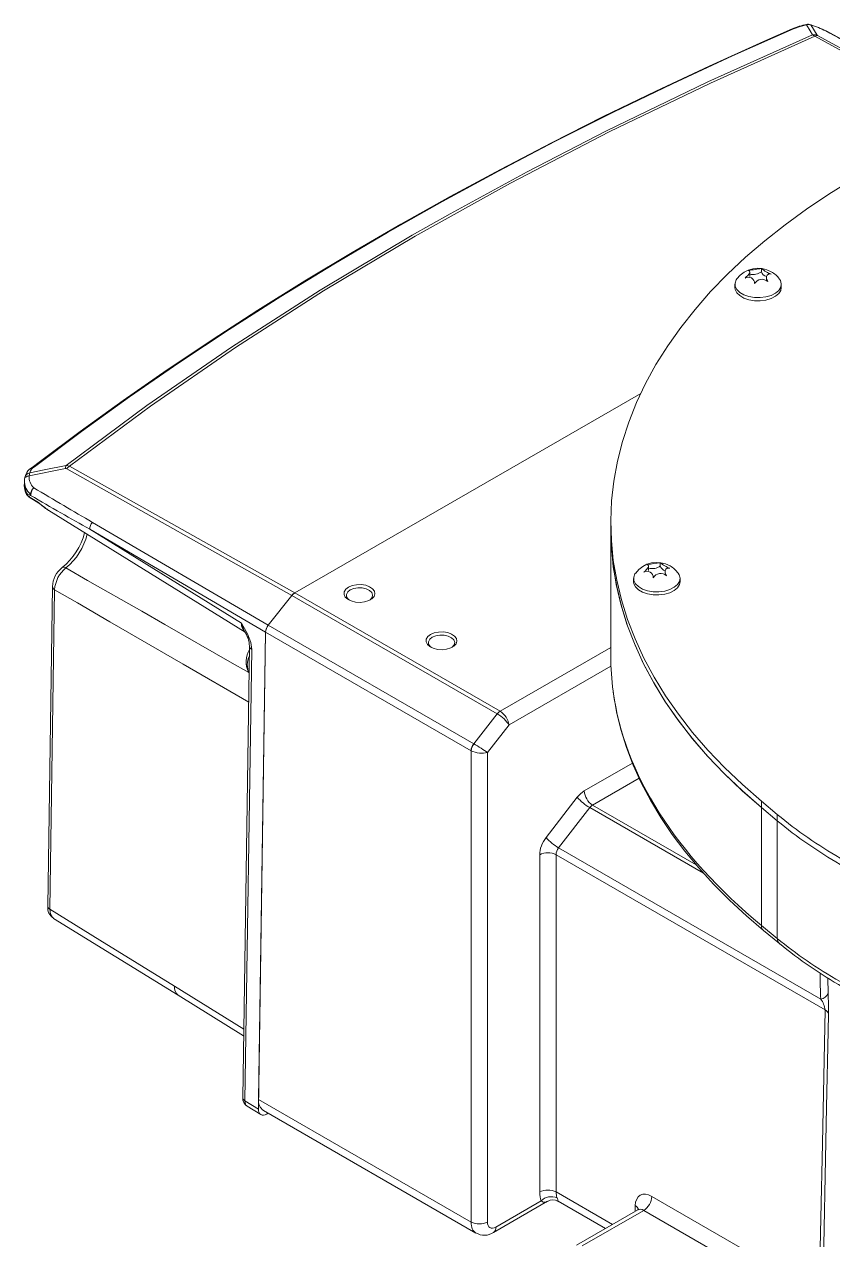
# Model space of a CAD drawing. Header units: millimetres. Extents: x 20 to 768, y 29 to 540.
# Drawn here: x 353.1 to 394.9, y 62.8 to 125.7 of the extents above; entities that cross this region are included whole.
import ezdxf

# ---------------------------------------------------------------- set-up
doc = ezdxf.new("R2010")
doc.units = ezdxf.units.MM

msp = doc.modelspace()

# ---------------------------------------------------------------- linework, layer by layer
at = {"color": 7, "linetype": 'Continuous', "lineweight": 15}
for p, q in [((393.747493, 125.692759), (394.067493, 125.170131)), ((394.565578, 125.371192), (394.556784, 125.374294)), ((394.56448, 125.36787), (394.578776, 125.361733)), ((397.734031, 123.64542), (394.580032, 125.364206)), ((390.591387, 112.677966), (390.591387, 112.919698)), ((391.203027, 112.924369), (391.203027, 113.086483)), ((391.45232, 112.631842), (391.45232, 112.457108)), ((389.821854, 112.272744), (389.821854, 112.109438)), ((392.221853, 112.109439), (392.221853, 112.272745)), ((367.06437, 96.304679), (384.950223, 106.629962)), ((384.950223, 106.629962), (367.064382, 96.304686)), ((355.206834, 102.73635), (353.336437, 102.363953)), ((366.92, 96.175577), (355.271308, 102.729044)), ((355.415678, 102.858146), (367.06437, 96.304679)), ((353.086218, 102.177915), (353.088422, 102.209851)), ((353.092997, 102.127208), (353.086218, 102.177915)), ((353.255079, 101.384598), (353.382072, 101.390061)), ((353.402367, 101.347544), (353.2984, 101.300599)), ((353.2984, 101.300599), (353.808627, 100.984925)), ((353.327966, 101.26441), (353.838195, 100.948737)), ((353.401613, 101.406079), (353.417146, 101.394922)), ((354.283041, 100.608857), (354.349458, 100.568231)), ((354.351312, 100.559697), (364.505527, 94.277413)), ((356.46021, 99.599177), (364.305192, 94.745583)), ((365.554971, 94.271502), (356.46021, 99.599177)), ((356.598597, 99.954174), (365.693358, 94.626499)), ((383.402966, 99.953249), (383.402966, 99.626632)), ((383.402966, 99.626632), (383.402966, 93.01526)), ((385.353466, 97.457114), (385.353466, 97.698846)), ((385.965105, 97.703518), (385.965105, 97.865631)), ((384.583932, 97.051892), (384.583932, 96.888586)), ((386.214399, 97.410991), (386.214399, 97.236257)), ((386.983932, 96.888587), (386.983932, 97.051893)), ((354.535458, 96.630171), (354.287658, 80.093538)), ((354.64772, 96.469495), (354.399918, 79.932861)), ((367.064382, 96.304686), (377.677979, 90.177587)), ((366.92, 96.175577), (365.693358, 94.626499)), ((366.919989, 96.175563), (365.693379, 94.626525)), ((377.533586, 90.048465), (366.919989, 96.175563)), ((365.693379, 94.626525), (376.317607, 88.493289)), ((365.185103, 69.588895), (365.554971, 94.271502)), ((365.192639, 70.091796), (365.554971, 94.271475)), ((376.179199, 88.138239), (365.554971, 94.271475)), ((364.723515, 93.543855), (364.373443, 70.18228)), ((364.835777, 93.383179), (364.485705, 70.021604)), ((376.3197, 88.492108), (377.533586, 90.048465)), ((377.677979, 90.177587), (377.678324, 90.177388)), ((378.141341, 89.473537), (377.027598, 88.045575)), ((376.179197, 63.749391), (376.179199, 88.138239)), ((377.027598, 88.045575), (377.027596, 63.749391)), ((380.059942, 83.646931), (381.673081, 85.727224)), ((382.315539, 85.196762), (380.7024, 83.11647)), ((391.189825, 85.525578), (392.016011, 84.83449)), ((391.189825, 85.525578), (391.189825, 85.198961)), ((391.189825, 85.198961), (392.016011, 84.507873)), ((391.189825, 79.101109), (391.189825, 85.198961)), ((392.016011, 84.83449), (392.016011, 84.507873)), ((392.016011, 78.421244), (392.016011, 84.507873)), ((380.7024, 83.11647), (394.257349, 75.291365)), ((379.727074, 65.307767), (379.727074, 82.756846)), ((394.490017, 74.72415), (380.575473, 82.756846)), ((380.575473, 82.756846), (380.575473, 65.307767)), ((354.596236, 79.461983), (361.03928, 75.482381)), ((391.189825, 79.101109), (392.016011, 78.421244)), ((391.302392, 78.834548), (392.128578, 78.154683)), ((394.631476, 76.375645), (394.638328, 75.593324)), ((361.03936, 75.484678), (364.421543, 73.392161)), ((364.485705, 70.021604), (365.185103, 69.588895)), ((365.192639, 70.091796), (376.179197, 63.749391)), ((364.6026, 69.742746), (365.304064, 69.30876)), ((365.441088, 69.525208), (376.433013, 63.179704)), ((365.689607, 69.38174), (365.609239, 69.335345)), ((377.335108, 63.208156), (380.137145, 64.825738)), ((377.459331, 63.491451), (379.802074, 64.843888)), ((380.680442, 64.824006), (383.123821, 63.413473)), ((385.529121, 65.080519), (394.187669, 60.082046)), ((384.800608, 64.381462), (381.62709, 62.549428)), ((385.104921, 64.35426), (381.927066, 62.519723)), ((393.76347, 59.355786), (385.104921, 64.35426))]:
    msp.add_line(p, q, dxfattribs=at)
at = {"color": 8, "linetype": 'Continuous', "lineweight": 15}
for p, q in [((401.975357, 120.682915), (393.956329, 125.10719)), ((394.100698, 125.144774), (402.097599, 120.732705)), ((377.678324, 90.177388), (383.402966, 93.482153)), ((383.41239, 92.516449), (378.141341, 89.473537)), ((382.035087, 86.05457), (384.529724, 87.494694)), ((384.873041, 86.721742), (382.459287, 85.328311)), ((388.196651, 81.801668), (382.315539, 85.196762)), ((382.459287, 85.328311), (387.813462, 82.237411)), ((360.846262, 75.948372), (364.426658, 73.733226)), ((380.575473, 65.307767), (383.490333, 63.625054)), ((384.657084, 64.298607), (384.66617, 64.599141))]:
    msp.add_line(p, q, dxfattribs=at)
at = {"color": 7, "linetype": 'Continuous', "lineweight": 15, "flags": 128}
for points in [[(392.78432, 125.485745), (391.294704, 124.831078), (388.494179, 123.565247), (385.732958, 122.270794), (383.011939, 120.948138), (380.331986, 119.597693), (377.693946, 118.219877), (375.098656, 116.815126), (372.546935, 115.383876), (370.039592, 113.926581), (367.577419, 112.443694), (365.161199, 110.935682), (362.791696, 109.403018), (360.469667, 107.846182), (358.195844, 106.265661), (355.97095, 104.661955), (353.908975, 103.121756), (353.482181, 102.796159)], [(392.853678, 125.490897), (389.701713, 124.090424), (386.598676, 122.653999), (383.545796, 121.182192), (380.544283, 119.675586), (377.595333, 118.134775), (374.700109, 116.560376), (371.859762, 114.953009), (369.07542, 113.313311), (366.348185, 111.641934), (363.679133, 109.939542), (361.069332, 108.206805), (358.519811, 106.444415), (356.03158, 104.65307), (353.605627, 102.833479)], [(355.236478, 102.891011), (359.417299, 105.996112), (363.790011, 109.015697), (368.373479, 111.960921), (373.139096, 114.811892), (375.092414, 115.923587), (379.082069, 118.099338), (383.182567, 120.211484), (388.429391, 122.745382), (393.83766, 125.174999)], [(393.518191, 125.697857), (393.188782, 125.613079), (392.853678, 125.490897)], [(393.83766, 125.174999), (393.710674, 125.382487), (393.518191, 125.697857)], [(393.956329, 125.10719), (393.888674, 125.149519), (393.83766, 125.174999)], [(394.067493, 125.170131), (394.078409, 125.158996), (394.100698, 125.144774)], [(393.956329, 125.10719), (388.564966, 122.685024), (383.327482, 120.155781), (378.224586, 117.508597), (373.290761, 114.76), (368.556969, 111.928637), (364.003045, 109.004167), (359.612613, 105.974291), (355.415678, 102.858146)], [(395.90368, 117.688247), (394.685662, 116.937463), (393.521301, 116.158825), (392.412503, 115.35361), (391.36109, 114.523139), (390.368783, 113.668775), (389.437211, 112.791917), (388.5679, 111.894005), (387.762279, 110.97651), (387.021664, 110.040939), (386.347276, 109.088823), (385.740217, 108.121724), (385.201482, 107.141231), (384.731958, 106.148948), (384.332411, 105.146506), (384.003498, 104.135547), (383.745757, 103.117729), (383.559616, 102.094721), (383.445374, 101.068201), (383.403221, 100.039853), (383.433226, 99.011364), (383.535341, 97.984418), (383.709395, 96.960702), (383.955105, 95.941892), (384.272068, 94.929661), (384.659765, 93.92567), (385.117558, 92.931563), (385.644698, 91.948971), (386.240321, 90.979506), (386.903445, 90.024756), (387.632991, 89.086291), (388.427756, 88.165647), (389.28644, 87.264333), (390.207632, 86.383828), (391.189825, 85.525578)], [(390.526877, 112.981894), (390.584778, 112.951851), (390.588225, 112.897385), (390.552851, 112.819388), (390.487144, 112.732363), (390.394924, 112.636841), (390.345705, 112.591562)], [(391.516827, 112.410409), (391.458929, 112.570438), (391.455482, 112.674352), (391.490855, 112.753771), (391.556561, 112.797316), (391.648783, 112.807723), (391.698001, 112.80074)], [(392.221853, 112.109439), (392.192954, 111.958321), (392.09106, 111.79494), (391.921987, 111.651318), (391.696352, 111.536483), (391.428339, 111.457648), (391.134783, 111.419768), (390.834132, 111.425222), (390.545276, 111.473669), (390.286364, 111.562063), (390.073668, 111.68485), (389.920548, 111.834317), (389.836627, 112.001069), (389.821854, 112.109438)], [(392.124445, 112.546145), (392.174205, 112.466015), (392.22126, 112.294505), (392.192954, 112.121627), (392.09106, 111.958246), (391.921987, 111.814624), (391.696352, 111.69979), (391.428339, 111.620954), (391.134783, 111.583074), (390.834132, 111.588528), (390.545276, 111.636975), (390.286364, 111.725369), (390.073668, 111.848156), (389.920548, 111.997623), (389.836627, 112.164375), (389.827179, 112.337938), (389.892797, 112.507404), (389.920498, 112.547802)], [(353.365702, 102.518318), (354.107792, 102.666394), (355.236478, 102.891011)], [(355.271308, 102.729044), (355.241548, 102.738296), (355.206834, 102.73635)], [(355.236478, 102.891011), (355.326763, 102.886189), (355.415678, 102.858146)], [(353.084475, 102.143478), (353.083377, 102.058196), (353.080075, 101.802351)], [(353.336437, 102.363953), (353.282843, 102.352298), (353.233786, 102.336424), (353.190363, 102.316687), (353.153547, 102.293526), (353.124154, 102.267464), (353.102853, 102.239075), (353.090112, 102.209), (353.086218, 102.177915)], [(353.0889, 101.817904), (353.080901, 101.784777), (353.186312, 101.475574), (353.255079, 101.384598)], [(353.382072, 101.390061), (353.394454, 101.393566), (353.399879, 101.399108), (353.401466, 101.404337), (353.401613, 101.406079)], [(383.402966, 99.626632), (383.433226, 98.684747), (383.535341, 97.657801), (383.709395, 96.634085), (383.955105, 95.615275), (384.272068, 94.603045), (384.659765, 93.599053), (385.117558, 92.604946), (385.644698, 91.622354), (386.240321, 90.652889), (386.903445, 89.698139), (387.632991, 88.759674), (388.427756, 87.83903), (389.28644, 86.937716), (390.207632, 86.057211), (391.189825, 85.198961)], [(391.189825, 85.198961), (390.198991, 86.06511), (389.270282, 86.953903), (388.405251, 87.86386), (387.605343, 88.793459), (386.871891, 89.741148), (386.206118, 90.705344), (385.609143, 91.684439), (385.081955, 92.676794), (384.62544, 93.680757), (384.240358, 94.694647), (383.927351, 95.716774), (383.686941, 96.745429), (383.519536, 97.778895), (383.425407, 98.815447), (383.402966, 99.626632)], [(385.288956, 97.761043), (385.346857, 97.731), (385.350305, 97.676534), (385.314931, 97.598537), (385.249222, 97.51151), (385.157002, 97.415989), (385.107783, 97.37071)], [(386.278906, 97.189556), (386.221008, 97.349587), (386.21756, 97.453501), (386.252934, 97.532919), (386.318641, 97.576463), (386.410863, 97.586872), (386.46008, 97.579888)], [(386.983932, 96.888587), (386.955033, 96.73747), (386.85314, 96.574087), (386.684065, 96.430467), (386.458433, 96.315632), (386.190418, 96.236797), (385.896861, 96.198916), (385.59621, 96.204371), (385.307355, 96.252817), (385.048442, 96.341211), (384.835746, 96.463998), (384.682627, 96.613465), (384.598706, 96.780218), (384.583932, 96.888586)], [(386.886526, 97.325292), (386.936284, 97.245163), (386.98334, 97.073653), (386.955033, 96.900776), (386.85314, 96.737394), (386.684065, 96.593773), (386.458433, 96.478938), (386.190418, 96.400103), (385.896861, 96.362222), (385.59621, 96.367677), (385.307355, 96.416123), (385.048442, 96.504517), (384.835746, 96.627304), (384.682627, 96.776771), (384.598706, 96.943524), (384.589257, 97.117086), (384.654875, 97.286553), (384.682576, 97.32695)], [(369.844473, 96.603347), (369.702866, 96.492582), (369.624106, 96.362643), (369.615192, 96.225074), (369.676909, 96.0921), (369.803782, 95.975537), (369.984533, 95.885742), (370.203104, 95.830689), (370.440071, 95.815278), (370.674382, 95.840869), (370.885217, 95.905195), (371.053839, 96.002538), (371.165266, 96.124251), (371.209597, 96.259516), (371.182901, 96.396314), (371.087537, 96.522492), (370.93199, 96.626838), (370.730074, 96.700079), (370.499733, 96.735709), (370.261429, 96.730563), (370.036343, 96.685095), (369.844473, 96.603347)], [(369.929327, 96.456378), (369.799251, 96.351209), (369.735382, 96.227355), (369.744631, 96.098242), (369.826004, 95.977856), (369.890265, 95.925771)], [(370.930051, 95.925769), (370.963576, 95.950695), (371.061891, 96.066789), (371.089579, 96.195021), (371.043639, 96.321497), (370.929056, 96.432508), (370.758242, 96.516025), (370.549704, 96.563001), (370.326049, 96.56834), (370.111503, 96.531468), (369.929327, 96.456378)], [(364.305192, 94.745583), (364.306501, 94.743426), (364.616489, 94.191221), (364.786158, 93.74519), (364.835777, 93.383179)], [(374.087114, 94.154123), (373.945506, 94.043358), (373.866747, 93.913419), (373.857828, 93.775852), (373.919548, 93.642877), (374.046423, 93.526313), (374.227174, 93.436517), (374.445743, 93.381466), (374.682714, 93.366053), (374.917023, 93.391645), (375.127856, 93.455972), (375.296477, 93.553315), (375.407907, 93.675026), (375.45224, 93.810291), (375.425539, 93.94709), (375.330178, 94.073268), (375.174631, 94.177613), (374.972713, 94.250856), (374.74237, 94.286487), (374.50407, 94.281338), (374.278984, 94.23587), (374.087114, 94.154123)], [(374.171968, 94.007154), (374.041892, 93.901985), (373.978023, 93.778131), (373.987272, 93.649018), (374.068643, 93.528632), (374.132908, 93.476545)], [(375.17269, 93.476546), (375.206217, 93.50147), (375.304529, 93.617565), (375.332218, 93.745798), (375.286282, 93.872272), (375.171697, 93.983284), (375.00088, 94.066802), (374.792345, 94.113777), (374.56869, 94.119116), (374.354144, 94.082244), (374.171968, 94.007154)], [(383.531392, 91.164377), (383.540734, 91.078018), (383.703891, 90.15216), (383.929762, 89.228543), (384.21813, 88.30838), (384.568695, 87.392921), (384.981084, 86.483466), (385.454812, 85.581352), (385.989266, 84.687943), (386.583723, 83.804623), (387.237323, 82.93276), (387.949098, 82.07371), (388.717959, 81.228797), (389.542724, 80.399307), (390.42212, 79.586481), (391.302392, 78.834548)], [(354.399918, 79.932861), (356.991591, 78.331826), (360.846262, 75.948372)], [(394.187669, 60.082046), (394.347417, 67.820922), (394.490017, 74.72415)], [(394.664312, 74.503033), (394.646196, 73.626766), (394.56476, 69.686968), (394.361819, 59.862124)], [(384.85325, 64.429322), (384.845048, 64.417921), (384.79943, 64.381621)]]:
    msp.add_lwpolyline(points, dxfattribs=at)
at = {"color": 8, "linetype": 'Continuous', "lineweight": 15, "flags": 128}
for points in [[(393.524985, 125.71704), (393.520857, 125.712161), (393.518191, 125.697857)], [(393.731429, 125.706207), (393.734731, 125.704676), (393.747493, 125.692759)], [(394.517982, 125.386643), (394.52148, 125.386321), (394.56448, 125.36787)], [(394.553014, 125.373181), (394.521117, 125.386509), (394.517982, 125.386643)], [(355.23263, 97.597081), (356.354565, 96.953578), (359.147817, 95.352534), (360.338091, 94.670762), (363.704147, 92.744356), (364.688864, 92.181349)], [(364.68023, 90.655128), (361.290766, 92.617926), (357.504706, 94.812339), (355.823493, 95.787379), (354.64772, 96.469495)], [(354.399918, 79.932861), (354.434411, 79.68327), (354.545266, 79.505889), (354.604769, 79.476885)], [(380.131704, 64.836117), (380.058071, 64.786861), (379.909602, 64.774157), (379.802074, 64.843888)]]:
    msp.add_lwpolyline(points, dxfattribs=at)
at = {"color": 8, "linetype": 'Continuous', "lineweight": 15}
for centre, radius, start, end in [((392.826713, 125.384494), 0.109767, 75.77900244, 112.75840961), ((353.453989, 102.1601), 0.368937, 103.84532097, 172.25016017), ((353.595846, 102.642924), 0.190806, 87.06165791, 126.20637572), ((353.949225, 102.067039), 0.858339, 175.98027733, 230.35792334), ((353.371339, 101.378244), 0.116434, 176.87168211, 220.04670335), ((353.368356, 101.327581), 0.074979, 201.09142219, 237.40594231), ((353.878425, 101.011813), 0.074797, 201.06794308, 238.36803404), ((353.20852, 100.088035), 3.209653, 309.09677118, 346.45312401), ((355.121874, 97.458549), 0.177364, 51.35785523, 117.45544934), ((354.726545, 96.643852), 0.191347, 183.33205263, 245.67296091), ((365.696264, 95.054397), 1.424937, 192.51651704, 210.45173179), ((364.909432, 93.553988), 0.186013, 182.37341401, 246.67387997), ((354.483238, 80.110629), 0.196325, 184.99411504, 244.88757412), ((391.524615, 79.08544), 0.335156, 177.32029476, 228.46765118), ((392.350787, 78.405579), 0.335142, 177.32088254, 228.50205244), ((361.344045, 75.883612), 0.501978, 172.58772721, 232.62929721), ((364.569033, 70.19938), 0.196336, 184.99667808, 244.88642835), ((379.400326, 64.500657), 1.324224, 14.3317733, 22.01608338), ((384.517871, 64.300941), 0.33304, 17.65169927, 63.55816875), ((377.170503, 63.449219), 0.291899, 304.32753964, 8.31873396)]:
    msp.add_arc(centre, radius, start, end, dxfattribs=at)
at = {"color": 7, "linetype": 'Continuous', "lineweight": 15}
for centre, radius, start, end in [((394.15285, 122.438268), 3.338057, 100.83712154, 114.1346687), ((393.624291, 125.310637), 0.401493, 72.12991221, 105.32320949), ((393.608058, 125.32576), 0.4, 72.28294737, 101.97644968), ((392.171694, 120.593373), 5.344103, 63.51814562, 73.03492445), ((392.035656, 120.261392), 5.694747, 64.15758012, 72.50639194), ((393.944431, 124.788051), 0.401409, 72.1470828, 105.4259006), ((394.086027, 124.905057), 0.240165, 86.49762643, 122.68618282), ((391.022281, 111.753863), 1.351579, 59.66456457, 143.9816814), ((390.518869, 112.319944), 0.322121, 357.48689659, 122.51847995), ((391.840665, 106.726358), 6.392009, 95.72509115, 101.8608719), ((390.771181, 113.493951), 0.714782, 255.43153225, 307.1687155), ((392.215459, 114.268679), 1.556472, 229.42325433, 250.5821222), ((391.518741, 112.993626), 0.323221, 192.37266077, 258.44052217), ((391.158191, 111.89851), 1.158938, 33.88901278, 61.85254767), ((391.217775, 112.105851), 0.426834, 45.52261693, 152.06356459), ((353.873689, 102.115548), 0.784008, 119.79527943, 174.69511197), ((353.704704, 102.374093), 0.368407, 156.95319993, 181.57716342), ((353.868142, 102.384727), 0.519897, 120.32714522, 165.11042409), ((355.574245, 102.7461), 0.36754, 156.7793041, 181.5201002), ((355.678899, 102.418524), 0.512399, 120.91078745, 142.69829403), ((353.485744, 102.16364), 0.4, 173.36616533, 176.78513921), ((354.057484, 102.279192), 0.726012, 173.29544203, 227.34073889), ((353.717645, 101.76195), 0.629556, 179.8423337, 226.51319937), ((353.458302, 101.436235), 0.209681, 194.25673768, 220.30608834), ((353.433192, 101.43449), 0.2, 220.72769077, 238.2554362), ((353.592953, 101.464623), 0.223675, 199.4724082, 211.56309789), ((353.96311, 101.343973), 0.564921, 134.73364848, 173.68827441), ((353.33633, 101.394137), 0.08082, 324.79483705, 0.55659288), ((354.01055, 101.350233), 0.595084, 138.40518102, 175.69322461), ((356.70956, 104.142679), 4.287986, 227.4272558, 236.06057511), ((344.270418, 87.890361), 16.187768, 51.6599213, 53.76533159), ((352.882552, 100.268497), 3.41923, 309.13142512, 345.61876511), ((357.060808, 99.56952), 0.60133, 140.23263955, 177.17305934), ((355.796479, 96.616024), 1.253504, 127.10619347, 179.26945875), ((356.199134, 96.380232), 1.553979, 128.45897257, 176.70702515), ((385.784359, 96.533011), 1.351578, 59.66445337, 143.98167814), ((386.60271, 91.505717), 6.391796, 95.72498892, 101.86097414), ((385.53326, 98.273095), 0.714778, 255.43139247, 307.16881945), ((386.977534, 99.047821), 1.556465, 229.42320433, 250.58217221), ((386.280822, 97.772778), 0.323224, 192.37318744, 258.44037691), ((385.920316, 96.677711), 1.15887, 33.88812623, 61.85321112), ((385.280948, 97.099093), 0.32212, 357.48653964, 122.51883689), ((385.979853, 96.885001), 0.426833, 45.52219626, 152.06389445), ((367.335183, 95.856564), 0.52359, 121.14463877, 142.46442203), ((366.170527, 94.236018), 0.616576, 140.70238231, 176.70325937), ((363.217939, 93.481876), 1.50564, 2.44303622, 34.2597439), ((365.775266, 92.7498), 1.22935, 149.03728715, 206.48316756), ((365.705296, 92.577137), 1.097006, 154.38116118, 203.90193527), ((377.94878, 89.729465), 0.52359, 121.14463877, 142.46442203), ((377.951321, 89.730031), 0.524075, 121.39336256, 142.66463441), ((376.794755, 88.102781), 0.616576, 140.70238231, 176.70325937), ((376.808433, 88.104661), 0.623679, 141.59414335, 177.23397751), ((383.492815, 87.276877), 2.390158, 220.41711722, 240.49157461), ((382.958043, 86.106644), 0.924424, 183.22920554, 237.34819093), ((406.627098, 102.459173), 22.893521, 230.34083676, 240.2349898), ((406.627098, 102.132556), 22.893521, 230.34083676, 240.2349898), ((381.879703, 85.196621), 2.390203, 220.41738029, 240.49144059), ((380.151274, 81.905052), 0.951576, 63.52633962, 116.47366038), ((354.953056, 80.035989), 0.666293, 175.01979184, 237.57958157), ((407.430708, 96.943342), 24.231567, 230.83944467, 240.19397109), ((394.223532, 75.72535), 0.435301, 274.45561825, 342.34408841), ((377.805312, 74.646692), 16.859612, 359.51178318, 3.21872888), ((393.308903, 74.57099), 1.191003, 7.38855205, 37.21782669), ((394.351939, 74.436058), 0.319473, 12.10149915, 64.3922795), ((364.819591, 70.1416), 0.447999, 174.79016735, 241.88407486), ((365.770335, 70.007349), 0.583835, 171.68351516, 235.67146683), ((380.151274, 64.455968), 0.951581, 63.52649802, 116.47350198), ((380.3255, 64.324833), 0.737151, 65.77353975, 135.24027343), ((380.407261, 64.381797), 0.515313, 58.28524502, 121.9209142), ((384.606154, 65.132599), 0.924435, 302.65214725, 356.77043539), ((376.603396, 64.601194), 0.951585, 243.52661757, 296.47338243), ((376.86933, 63.917464), 0.848567, 239.12728753, 303.29148388)]:
    msp.add_arc(centre, radius, start, end, dxfattribs=at)
for centre, major_axis, ratio, start_param, end_param in [((387.555453, 129.005683), (18.676042, -10.101093), 0.006540175, 1.001798252, 1.19230561), ((347.81671, 105.77849), (17.456225, -10.521957), 0.047675079, 5.066687603, 5.258893423), ((347.667404, 105.978803), (17.596475, -10.721985), 0.028313925, 5.071390283, 5.261897642), ((354.867071, 101.416519), (0.510541, 0.859983), 0.577360079, 3.055012102, 3.131026561), ((367.064392, 95.978028), (0.199949, 0.346458), 0.5774298, 0.785217819, 1.320902421), ((365.837812, 94.429027), (0.200016, 0.346407), 0.577481713, 1.321269001, 2.338673926), ((427.402965, 91.702006), (43.988072, -1.873723), 0.546745947, 3.164877726, 3.239356322), ((377.952879, 90.01212), (0.596344, -0.208422), 0.215619988, 4.010640832, 4.013086644), ((377.717141, 89.709873), (0.451558, -0.396513), 0.277634403, 0.660122641, 2.213465675), ((377.717141, 89.709873), (-0.338246, 0.497015), 0.523400842, 3.905740529, 5.459085709), ((376.603397, 88.477168), (0.593986, 0.127508), 0.664546847, 3.785443881, 3.800146776), ((376.603397, 88.281909), (0.598921, -0.081505), 0.441241067, 4.001820546, 5.557609392), ((376.459006, 88.674662), (0.1654, 0.162859), 0.690414, 3.330098957, 3.344801851), ((376.603397, 88.281909), (0.513546, -0.317142), 0.060721203, 0.637296045, 2.193084891), ((382.047429, 85.230904), (0.486613, 0.873706), 0.587367049, 0.776278816, 1.316632753), ((382.471628, 84.994569), (0.186235, 0.354226), 0.601973372, 0.761521215, 1.301875152), ((380.434289, 83.150613), (0.486613, 0.873706), 0.587367049, 1.316632753, 2.32962185), ((380.858488, 82.914278), (0.186235, 0.354226), 0.601973372, 1.301875152, 2.31486425), ((415.060738, 86.449182), (27.992517, -1.1834), 0.546992107, 3.768791326, 3.950111101), ((365.609369, 69.82542), (0.300071, 0.519789), 0.577202615, 2.338820366, 3.926760037), ((381.000061, 66.016547), (0.875903, 1.572672), 0.587367049, 2.32962185, 2.674597832), ((381.42426, 65.780212), (0.575691, 1.053132), 0.592287896, 2.324865992, 2.669841974), ((385.51431, 64.092121), (-0.583935, 1.048448), 0.587367049, 5.506906491, 7.060249525), ((377.451926, 63.985651), (0.291968, 0.524224), 0.587367049, 2.32962185, 3.91787147)]:
    msp.add_ellipse(centre, major_axis=major_axis, ratio=ratio, start_param=start_param, end_param=end_param, dxfattribs=at)
at = {"color": 8, "linetype": 'Continuous', "lineweight": 15}
for centre, major_axis, ratio, start_param, end_param in [((365.007455, 95.14279), (0.489679, 0.8726), 0.576931016, 2.331797516, 3.109551629), ((427.402965, 91.702006), (43.988072, -1.873723), 0.546745947, 3.239356322, 3.768956115), ((427.375794, 87.995642), (27.580993, 26.533615), 0.692780419, 2.551064307, 2.593948159), ((364.914822, 70.255127), (0.310487, 0.513442), 0.577401479, 2.350552652, 3.135722063), ((385.09011, 63.855786), (-0.283641, 0.528938), 0.597157521, 5.516580469, 6.301897369), ((377.027726, 64.221986), (0.59202, 1.043823), 0.582397463, 2.334218728, 3.134129014)]:
    msp.add_ellipse(centre, major_axis=major_axis, ratio=ratio, start_param=start_param, end_param=end_param, dxfattribs=at)

doc.saveas('drawing.dxf')
